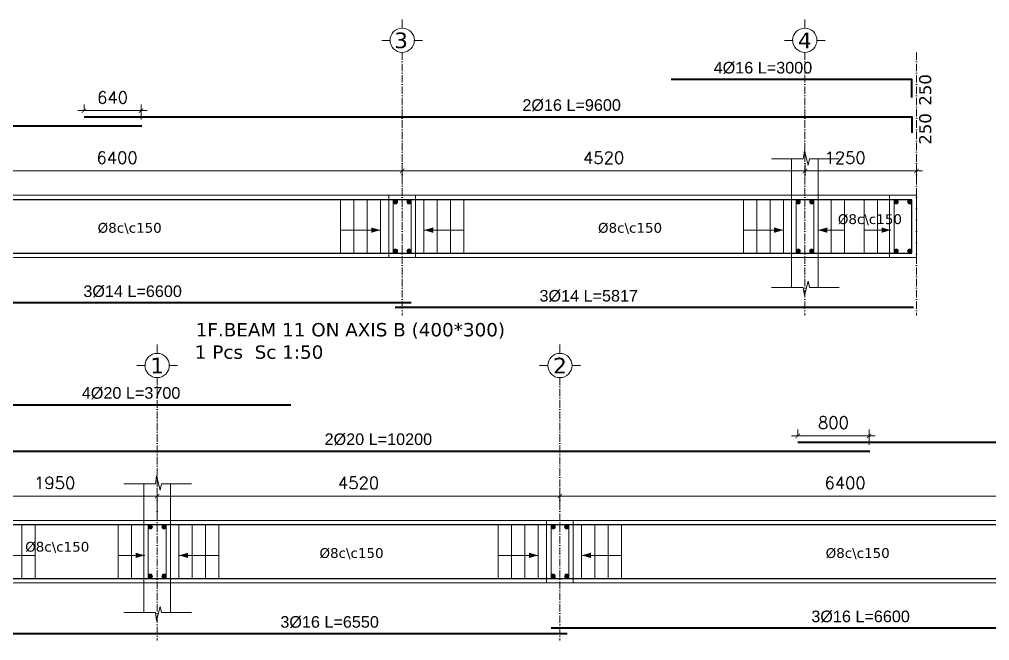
# Model space of a CAD drawing. Header units: inches. Extents: x -17020 to 43805, y -10194 to 123061.
# Drawn here: x 16658 to 17747, y 113542 to 114239 of the extents above; entities that cross this region are included whole.
import ezdxf

# ---------------------------------------------------------------- set-up
doc = ezdxf.new("R2010")
doc.units = ezdxf.units.IN
doc.header["$LTSCALE"] = 0.7
doc.header["$MEASUREMENT"] = 0
doc.linetypes.add('ACAD_ISO10W100', pattern=[18, 12, -3, 0, -3])
doc.layers.get('0').update_dxf_attribs({"lineweight": 13})
doc.layers.get('Defpoints').update_dxf_attribs({"lineweight": 5})
for name, color, linetype, lineweight in [('axis', 254, 'ACAD_ISO10W100', 9), ('BEAM FRAME', 5, 'Continuous', 18), ('COLUMN', 4, 'Continuous', 20), ('elevline', 30, 'Continuous', 20), ('FRAME 070', 5, 'Continuous', 60), ('hatch', 9, 'Continuous', 9), ('renforcment', 141, 'Continuous', 40), ('tex', 3, 'Continuous', 25), ('TEXT', 3, 'Continuous', 25), ('top rein. extension', 50, 'Continuous', 20), ('top renforcment', 7, 'Continuous', 40)]:
    doc.layers.add(name, color=color, linetype=linetype, lineweight=lineweight)
doc.styles.add('100', font='romans.shx', dxfattribs={"height": 13.5})
doc.styles.add('romanc', font='verdana.ttf', dxfattribs={"height": 250})
doc.styles.get("Standard").update_dxf_attribs({"font": 'arial.ttf', "height": 13})
doc.dimstyles.new('100', dxfattribs={"dimtxt": 13.5, "dimasz": 5, "dimexe": 7, "dimexo": 7, "dimgap": 8, "dimtad": 1, "dimdec": 0, "dimlfac": 10, "dimzin": 4, "dimdsep": 46, "dimtxsty": '100', "dimblk": 'ARCHTICK', "dimcen": 0.09, "dimdle": 7, "dimclrd": 1, "dimclre": 8, "dimclrt": 2, "dimadec": 0, "dimazin": 1, "dimtfac": 1, "dimtdec": 0, "dimtix": 1, "dimtofl": 0, "dimtmove": 0, "dimatfit": 3, "dimldrblk": 'ARCHTICK', "dimfxl": 0.18, "dimtolj": 1, "dimtzin": 0, "dimlwd": -1, "dimlwe": -1, "dimarcsym": 0})
doc.dimstyles.get("Standard").update_dxf_attribs({"dimtxt": 13, "dimasz": 5, "dimexe": 0.18, "dimexo": 0.0625, "dimgap": 6, "dimtad": 1, "dimdec": 0, "dimlfac": 10, "dimzin": 0, "dimdsep": 46, "dimtxsty": 'Standard', "dimblk": 'ARCHTICK', "dimcen": 0.09, "dimse1": 1, "dimse2": 1, "dimclrd": 1, "dimclre": 7, "dimclrt": 3, "dimadec": 0, "dimazin": 0, "dimtfac": 1, "dimtdec": 0, "dimtix": 1, "dimtofl": 0, "dimtmove": 0, "dimatfit": 3, "dimldrblk": 'ARCHTICK', "dimfxl": 1, "dimtolj": 1, "dimtzin": 0, "dimarcsym": 0})

# ---------------------------------------------------------------- blocks, each defined once
blk = doc.blocks.new('*D516')
at = {"layer": 'Defpoints', "color": 0, "transparency": 16777216}
for p in [(15955.8, 114119.5, -218.4), (15955.8, 114119.5), (16795.7, 114119.5, -167.8)]:
    blk.add_point(p, dxfattribs=at)
at = {"layer": 'TEXT', "color": 3, "transparency": 16777216, "insert": (16279.5, 114132.5), "char_height": 13, "attachment_point": 5}
blk.add_mtext('\\A1;2%%C16 L=8400', dxfattribs=at)
blk = doc.blocks.new('_ArchTick')
at = {"color": 0, "linetype": 'ByBlock', "lineweight": 0, "const_width": 0.15}
blk.add_lwpolyline([(-0.5, -0.5), (0.5, 0.5)], dxfattribs=at)
blk = doc.blocks.new('*D517')
at = {"color": 8, "transparency": 16777216}
for p, q in [((17087.8, 114062.3), (17087.8, 114075.9)), ((17539.8, 114062.9), (17539.8, 114075.9))]:
    blk.add_line(p, q, dxfattribs=at)
at = {"color": 1, "transparency": 16777216}
blk.add_line((17080.8, 114068.9), (17546.8, 114068.9), dxfattribs=at)
at = {"layer": 'Defpoints', "color": 0, "transparency": 16777216}
for p in [(17539.8, 114068.9), (17087.8, 114055.3), (17539.8, 114055.9)]:
    blk.add_point(p, dxfattribs=at)
at = {"color": 1, "transparency": 16777216, "xscale": 5, "yscale": 5, "zscale": 5, "rotation": 180}
blk.add_blockref('_ArchTick', (17087.8, 114068.9), dxfattribs=at)
at = {"color": 1, "transparency": 16777216, "xscale": 5, "yscale": 5, "zscale": 5}
blk.add_blockref('_ArchTick', (17539.8, 114068.9), dxfattribs=at)
at = {"color": 2, "transparency": 16777216, "insert": (17313.8, 114083.7), "char_height": 13.5, "attachment_point": 5, "style": '100'}
blk.add_mtext('\\A1;4520', dxfattribs=at)
blk = doc.blocks.new('*D518')
at = {"layer": 'Defpoints', "color": 0, "transparency": 16777216}
for p in [(16730.7, 114129.5, -157.8), (16730.7, 114129.5), (17690.8, 114129.5, -218.5)]:
    blk.add_point(p, dxfattribs=at)
at = {"layer": 'TEXT', "color": 3, "transparency": 16777216, "insert": (17277.9, 114142.5), "char_height": 13, "attachment_point": 5}
blk.add_mtext('\\A1;2%%C16 L=9600', dxfattribs=at)
blk = doc.blocks.new('*D526')
at = {"color": 8, "transparency": 16777216}
for p, q in [((16730.7, 114136.5), (16730.7, 114143.5)), ((16794.7, 114126.5), (16794.7, 114143.5))]:
    blk.add_line(p, q, dxfattribs=at)
at = {"color": 1, "transparency": 16777216}
blk.add_line((16801.7, 114136.5), (16723.7, 114136.5), dxfattribs=at)
at = {"layer": 'Defpoints', "color": 0, "transparency": 16777216}
for p in [(16730.7, 114136.5), (16730.7, 114129.5), (16794.7, 114119.5)]:
    blk.add_point(p, dxfattribs=at)
at = {"color": 1, "transparency": 16777216, "xscale": 5, "yscale": 5, "zscale": 5, "rotation": 180}
blk.add_blockref('_ArchTick', (16730.7, 114136.5), dxfattribs=at)
at = {"color": 1, "transparency": 16777216, "xscale": 5, "yscale": 5, "zscale": 5}
blk.add_blockref('_ArchTick', (16794.7, 114136.5), dxfattribs=at)
at = {"color": 2, "transparency": 16777216, "insert": (16762.7, 114151.2), "char_height": 13.5, "attachment_point": 5, "style": '100'}
blk.add_mtext('\\A1;640', dxfattribs=at)
blk = doc.blocks.new('*D519')
at = {"color": 8, "transparency": 16777216}
for p, q in [((16447.8, 114060), (16447.8, 114075.9)), ((17087.8, 114062.3), (17087.8, 114075.9))]:
    blk.add_line(p, q, dxfattribs=at)
at = {"color": 1, "transparency": 16777216}
blk.add_line((17094.8, 114068.9), (16440.8, 114068.9), dxfattribs=at)
at = {"layer": 'Defpoints', "color": 0, "transparency": 16777216}
for p in [(16447.8, 114068.9), (16447.8, 114053), (17087.8, 114055.3)]:
    blk.add_point(p, dxfattribs=at)
at = {"color": 1, "transparency": 16777216, "xscale": 5, "yscale": 5, "zscale": 5, "rotation": 180}
blk.add_blockref('_ArchTick', (16447.8, 114068.9), dxfattribs=at)
at = {"color": 1, "transparency": 16777216, "xscale": 5, "yscale": 5, "zscale": 5}
blk.add_blockref('_ArchTick', (17087.8, 114068.9), dxfattribs=at)
at = {"color": 2, "transparency": 16777216, "insert": (16767.8, 114083.7), "char_height": 13.5, "attachment_point": 5, "style": '100'}
blk.add_mtext('\\A1;6400', dxfattribs=at)
blk = doc.blocks.new('*D521')
at = {"layer": 'Defpoints', "color": 0, "transparency": 16777216}
for p in [(17389.8, 114171.4, -209.5), (17689.8, 114171.4, -218.4), (17689.8, 114171.4)]:
    blk.add_point(p, dxfattribs=at)
at = {"layer": 'TEXT', "color": 3, "transparency": 16777216, "insert": (17492.6, 114184.4), "char_height": 13, "attachment_point": 5}
blk.add_mtext('\\A1;4%%C16 L=3000', dxfattribs=at)
blk = doc.blocks.new('*D523')
at = {"layer": 'Defpoints', "color": 0, "transparency": 16777216}
for p in [(16437.8, 113920.7, -13652.7), (17097.8, 113920.7, -37100.9), (17097.8, 113920.7)]:
    blk.add_point(p, dxfattribs=at)
at = {"layer": 'TEXT', "color": 3, "transparency": 16777216, "insert": (16785.2, 113933.7), "char_height": 13, "attachment_point": 5}
blk.add_mtext('\\A1;3%%C14 L=6600', dxfattribs=at)
blk = doc.blocks.new('*D524')
at = {"color": 8, "transparency": 16777216}
for p, q in [((17539.8, 114062.8), (17539.8, 114075.9)), ((17664.8, 114062.6), (17664.8, 114075.9))]:
    blk.add_line(p, q, dxfattribs=at)
at = {"color": 1, "transparency": 16777216}
blk.add_line((17671.8, 114068.9), (17532.8, 114068.9), dxfattribs=at)
at = {"layer": 'Defpoints', "color": 0, "transparency": 16777216}
for p in [(17539.8, 114068.9), (17539.8, 114055.8), (17664.8, 114055.6)]:
    blk.add_point(p, dxfattribs=at)
at = {"color": 1, "transparency": 16777216, "xscale": 5, "yscale": 5, "zscale": 5, "rotation": 180}
blk.add_blockref('_ArchTick', (17539.8, 114068.9), dxfattribs=at)
at = {"color": 1, "transparency": 16777216, "xscale": 5, "yscale": 5, "zscale": 5}
blk.add_blockref('_ArchTick', (17664.8, 114068.9), dxfattribs=at)
at = {"color": 2, "transparency": 16777216, "insert": (17584.8, 114083.7), "char_height": 13.5, "attachment_point": 5, "style": '100'}
blk.add_mtext('\\A1;1250', dxfattribs=at)
blk = doc.blocks.new('*D525')
at = {"layer": 'Defpoints', "color": 0, "transparency": 16777216}
for p in [(17079.8, 113915.6, -13652.7), (17661.5, 113915.6, -37100.9), (17661.5, 113915.6)]:
    blk.add_point(p, dxfattribs=at)
at = {"layer": 'TEXT', "color": 3, "transparency": 16777216, "insert": (17297.1, 113928.6), "char_height": 13, "attachment_point": 5}
blk.add_mtext('\\A1;3%%C14 L=5817', dxfattribs=at)
blk = doc.blocks.new('*D564')
at = {"layer": 'Defpoints', "color": 0, "transparency": 16777216}
for p in [(16592.8, 113754.7, -218.4), (16592.8, 113754.7), (17612.7, 113754.7, -167.8)]:
    blk.add_point(p, dxfattribs=at)
at = {"layer": 'TEXT', "color": 3, "transparency": 16777216, "insert": (17061, 113767.7), "char_height": 13, "attachment_point": 5}
blk.add_mtext('\\A1;2%%C20 L=10200', dxfattribs=at)
blk = doc.blocks.new('*D566')
at = {"layer": 'Defpoints', "color": 0, "transparency": 16777216}
for p in [(17531.7, 113764.7, -157.8), (17531.7, 113764.7), (18532.8, 113764.7, -218.5)]:
    blk.add_point(p, dxfattribs=at)
at = {"layer": 'TEXT', "color": 3, "transparency": 16777216, "insert": (18103.9, 113777.7), "char_height": 13, "attachment_point": 5}
blk.add_mtext('\\A1;2%%C20 L=10010', dxfattribs=at)
blk = doc.blocks.new('*D576')
at = {"color": 1, "transparency": 16777216}
blk.add_line((17618.7, 113771.7), (17524.7, 113771.7), dxfattribs=at)
at = {"color": 8, "transparency": 16777216}
for p, q in [((17531.7, 113771.7), (17531.7, 113778.7)), ((17611.7, 113761.7), (17611.7, 113778.7))]:
    blk.add_line(p, q, dxfattribs=at)
at = {"layer": 'Defpoints', "color": 0, "transparency": 16777216}
for p in [(17531.7, 113771.7), (17531.7, 113764.7), (17611.7, 113754.7)]:
    blk.add_point(p, dxfattribs=at)
at = {"color": 1, "transparency": 16777216, "xscale": 5, "yscale": 5, "zscale": 5, "rotation": 180}
blk.add_blockref('_ArchTick', (17531.7, 113771.7), dxfattribs=at)
at = {"color": 1, "transparency": 16777216, "xscale": 5, "yscale": 5, "zscale": 5}
blk.add_blockref('_ArchTick', (17611.7, 113771.7), dxfattribs=at)
at = {"color": 2, "transparency": 16777216, "insert": (17571.7, 113786.5), "char_height": 13.5, "attachment_point": 5, "style": '100'}
blk.add_mtext('\\A1;800', dxfattribs=at)
blk = doc.blocks.new('*D567')
at = {"color": 1, "transparency": 16777216}
blk.add_line((17911.8, 113704.1), (17257.8, 113704.1), dxfattribs=at)
at = {"color": 8, "transparency": 16777216}
for p, q in [((17264.8, 113695.2), (17264.8, 113711.1)), ((17904.8, 113697.5), (17904.8, 113711.1))]:
    blk.add_line(p, q, dxfattribs=at)
at = {"layer": 'Defpoints', "color": 0, "transparency": 16777216}
for p in [(17264.8, 113704.1), (17264.8, 113688.2), (17904.8, 113690.5)]:
    blk.add_point(p, dxfattribs=at)
at = {"color": 1, "transparency": 16777216, "xscale": 5, "yscale": 5, "zscale": 5, "rotation": 180}
blk.add_blockref('_ArchTick', (17264.8, 113704.1), dxfattribs=at)
at = {"color": 1, "transparency": 16777216, "xscale": 5, "yscale": 5, "zscale": 5}
blk.add_blockref('_ArchTick', (17904.8, 113704.1), dxfattribs=at)
at = {"color": 2, "transparency": 16777216, "insert": (17584.8, 113718.9), "char_height": 13.5, "attachment_point": 5, "style": '100'}
blk.add_mtext('\\A1;6400', dxfattribs=at)
blk = doc.blocks.new('*D568')
at = {"color": 1, "transparency": 16777216}
blk.add_line((16805.8, 113704.1), (17271.8, 113704.1), dxfattribs=at)
at = {"color": 8, "transparency": 16777216}
for p, q in [((16812.8, 113682.9), (16812.8, 113711.1)), ((17264.8, 113695.2), (17264.8, 113711.1))]:
    blk.add_line(p, q, dxfattribs=at)
at = {"layer": 'Defpoints', "color": 0, "transparency": 16777216}
for p in [(17264.8, 113704.1), (17264.8, 113688.2), (16812.8, 113675.9)]:
    blk.add_point(p, dxfattribs=at)
at = {"color": 1, "transparency": 16777216, "xscale": 5, "yscale": 5, "zscale": 5, "rotation": 180}
blk.add_blockref('_ArchTick', (16812.8, 113704.1), dxfattribs=at)
at = {"color": 1, "transparency": 16777216, "xscale": 5, "yscale": 5, "zscale": 5}
blk.add_blockref('_ArchTick', (17264.8, 113704.1), dxfattribs=at)
at = {"color": 2, "transparency": 16777216, "insert": (17038.8, 113718.9), "char_height": 13.5, "attachment_point": 5, "style": '100'}
blk.add_mtext('\\A1;4520', dxfattribs=at)
blk = doc.blocks.new('*D569')
at = {"layer": 'Defpoints', "color": 0, "transparency": 16777216}
for p in [(16592.8, 113806.6, -218.4), (16592.8, 113806.6), (16962.8, 113806.6, -209.5)]:
    blk.add_point(p, dxfattribs=at)
at = {"layer": 'TEXT', "color": 3, "transparency": 16777216, "insert": (16783.5, 113819.6), "char_height": 13, "attachment_point": 5}
blk.add_mtext('\\A1;4%%C20 L=3700', dxfattribs=at)
blk = doc.blocks.new('*D571')
at = {"layer": 'Defpoints', "color": 0, "transparency": 16777216}
for p in [(16617.8, 113549.8, -13652.7), (17272.8, 113549.8, -37100.9), (17272.8, 113549.8)]:
    blk.add_point(p, dxfattribs=at)
at = {"layer": 'TEXT', "color": 3, "transparency": 16777216, "insert": (17006.3, 113562.8), "char_height": 13, "attachment_point": 5}
blk.add_mtext('\\A1;3%%C16 L=6550', dxfattribs=at)
blk = doc.blocks.new('*D572')
at = {"layer": 'Defpoints', "color": 0, "transparency": 16777216}
for p in [(17254.8, 113556, -13652.7), (17914.8, 113556, -37100.9), (17914.8, 113556)]:
    blk.add_point(p, dxfattribs=at)
at = {"layer": 'TEXT', "color": 3, "transparency": 16777216, "insert": (17602.2, 113569), "char_height": 13, "attachment_point": 5}
blk.add_mtext('\\A1;3%%C16 L=6600', dxfattribs=at)
blk = doc.blocks.new('*D574')
at = {"color": 1, "transparency": 16777216}
blk.add_line((16819.8, 113704.1), (16610.8, 113704.1), dxfattribs=at)
at = {"color": 8, "transparency": 16777216}
for p, q in [((16617.8, 113689.8), (16617.8, 113711.1)), ((16812.8, 113682.9), (16812.8, 113711.1))]:
    blk.add_line(p, q, dxfattribs=at)
at = {"layer": 'Defpoints', "color": 0, "transparency": 16777216}
for p in [(16617.8, 113704.1), (16617.8, 113682.8), (16812.8, 113675.9)]:
    blk.add_point(p, dxfattribs=at)
at = {"color": 1, "transparency": 16777216, "xscale": 5, "yscale": 5, "zscale": 5, "rotation": 180}
blk.add_blockref('_ArchTick', (16617.8, 113704.1), dxfattribs=at)
at = {"color": 1, "transparency": 16777216, "xscale": 5, "yscale": 5, "zscale": 5}
blk.add_blockref('_ArchTick', (16812.8, 113704.1), dxfattribs=at)
at = {"color": 2, "transparency": 16777216, "insert": (16697.8, 113718.9), "char_height": 13.5, "attachment_point": 5, "style": '100'}
blk.add_mtext('\\A1;1950', dxfattribs=at)

msp = doc.modelspace()

# ---------------------------------------------------------------- hatches: boundary and pattern name
at = {"layer": 'elevline'}
for points in [[(17082.52, 114034.24, 1), (17077.76, 114034.24, 1)], [(17093.01, 114034.24, -1), (17097.76, 114034.24, -1)], [(17534.52, 114034.24, 1), (17529.76, 114034.24, 1)], [(17545.01, 114034.24, -1), (17549.76, 114034.24, -1)], [(17644.52, 114034.24, 1), (17639.76, 114034.24, 1)], [(17655.01, 114034.24, -1), (17659.76, 114034.24, -1)], [(17082.52, 113978.99, -1), (17077.76, 113978.99, -1)], [(17093.01, 113978.99, 1), (17097.76, 113978.99, 1)], [(17534.52, 113978.99, -1), (17529.76, 113978.99, -1)], [(17545.01, 113978.99, 1), (17549.76, 113978.99, 1)], [(17644.52, 113978.99, -1), (17639.76, 113978.99, -1)], [(17655.01, 113978.99, 1), (17659.76, 113978.99, 1)], [(16807.52, 113669.46, 1), (16802.76, 113669.46, 1)], [(16818.01, 113669.46, -1), (16822.76, 113669.46, -1)], [(17259.52, 113669.46, 1), (17254.76, 113669.46, 1)], [(17270.01, 113669.46, -1), (17274.76, 113669.46, -1)], [(16807.52, 113614.22, -1), (16802.76, 113614.22, -1)], [(16818.01, 113614.22, 1), (16822.76, 113614.22, 1)], [(17259.52, 113614.22, -1), (17254.76, 113614.22, -1)], [(17270.01, 113614.22, 1), (17274.76, 113614.22, 1)]]:
    msp.add_hatch(color=256, dxfattribs=at).paths.add_polyline_path(points)

# ---------------------------------------------------------------- linework, layer by layer
at = {"layer": 'axis'}
for p, q in [((17087.76, 114201.81, -217.91), (17087.76, 113906.88, -217.91)), ((17539.76, 114201.81, -217.91), (17539.76, 113906.88, -217.91)), ((17664.76, 114201.81, -217.91), (17664.76, 113906.88, -217.91)), ((16812.76, 113837.03), (16812.76, 113542.1)), ((17264.76, 113837.03), (17264.76, 113542.1)), ((17264.76, 113837.03), (17264.76, 113542.1))]:
    msp.add_line(p, q, dxfattribs=at)
at = {"layer": 'BEAM FRAME'}
msp.add_lwpolyline([(15980.76, 113971.61), (17664.76, 113971.61), (17664.76, 114041.61), (15980.76, 114041.61)], close=True, dxfattribs=at)
at = {"layer": 'BEAM FRAME', "elevation": 217.91}
msp.add_lwpolyline([(16617.76, 113606.84), (18506.76, 113606.84), (18506.76, 113676.84), (16617.76, 113676.84)], close=True, dxfattribs=at)
at = {"layer": 'COLUMN', "lineweight": 20}
for p, q in [((17524.76, 114082.54), (17524.76, 114041.61)), ((17554.76, 114082.54), (17554.76, 114041.61)), ((17524.76, 113938.19), (17524.76, 113971.61)), ((17554.76, 113938.19), (17554.76, 113971.61)), ((16797.76, 113717.77, 217.91), (16797.76, 113676.84, 217.91)), ((16827.76, 113717.77, 217.91), (16827.76, 113676.84, 217.91)), ((16797.76, 113573.42, 217.91), (16797.76, 113606.84, 217.91)), ((16827.76, 113573.42, 217.91), (16827.76, 113606.84, 217.91))]:
    msp.add_line(p, q, dxfattribs=at)
at = {"layer": 'elevline'}
for p, q in [((17018.49, 113976.61, -217.91), (17018.49, 114036.61, -217.91)), ((17033.49, 113976.61, -217.91), (17033.49, 114036.61, -217.91)), ((17048.49, 113976.61, -217.91), (17048.49, 114036.61, -217.91)), ((17063.45, 113976.61, -217.91), (17063.45, 114036.61, -217.91)), ((17112.08, 113976.61, -217.91), (17112.08, 114036.61, -217.91)), ((17127.03, 113976.61, -217.91), (17127.03, 114036.61, -217.91)), ((17142.03, 113976.61, -217.91), (17142.03, 114036.61, -217.91)), ((17157.03, 113976.61, -217.91), (17157.03, 114036.61, -217.91)), ((17470.69, 113976.61, -217.91), (17470.69, 114036.61, -217.91)), ((17485.69, 113976.61, -217.91), (17485.69, 114036.61, -217.91)), ((17500.69, 113976.61, -217.91), (17500.69, 114036.61, -217.91)), ((17515.65, 113976.61, -217.91), (17515.65, 114036.61, -217.91)), ((17529.72, 113976.61, -217.91), (17529.72, 114036.61, -217.91)), ((17569.26, 113976.61, -217.91), (17569.26, 114036.61, -217.91)), ((17584.26, 113976.61, -217.91), (17584.26, 114036.61, -217.91)), ((17606.26, 113976.61, -217.91), (17606.26, 114036.61, -217.91)), ((17621.26, 113976.61, -217.91), (17621.26, 114036.61, -217.91)), ((17639.72, 113976.61, -217.91), (17639.72, 114036.61, -217.91)), ((16660.85, 113611.84), (16660.85, 113671.84)), ((16675.85, 113611.84), (16675.85, 113671.84)), ((16769.11, 113611.84), (16769.11, 113671.84)), ((16784.11, 113611.84), (16784.11, 113671.84)), ((16837.08, 113611.84), (16837.08, 113671.84)), ((16852.03, 113611.84), (16852.03, 113671.84)), ((16867.03, 113611.84), (16867.03, 113671.84)), ((16882.03, 113611.84), (16882.03, 113671.84)), ((17195.49, 113611.84), (17195.49, 113671.84)), ((17210.49, 113611.84), (17210.49, 113671.84)), ((17225.49, 113611.84), (17225.49, 113671.84)), ((17240.45, 113611.84), (17240.45, 113671.84)), ((17289.08, 113611.84), (17289.08, 113671.84)), ((17304.03, 113611.84), (17304.03, 113671.84)), ((17319.03, 113611.84), (17319.03, 113671.84)), ((17334.03, 113611.84), (17334.03, 113671.84))]:
    msp.add_line(p, q, dxfattribs=at)
for centre in [(17080.14, 114034.24, -217.91), (17095.39, 114034.24, -217.91), (17532.14, 114034.24, -217.91), (17547.39, 114034.24, -217.91), (17642.14, 114034.24, -217.91), (17657.39, 114034.24, -217.91), (17080.14, 113978.99, -217.91), (17095.39, 113978.99, -217.91), (17532.14, 113978.99, -217.91), (17547.39, 113978.99, -217.91), (17642.14, 113978.99, -217.91), (17657.39, 113978.99, -217.91), (16805.14, 113669.46), (16820.39, 113669.46), (17257.14, 113669.46), (17272.39, 113669.46), (16805.14, 113614.22), (16820.39, 113614.22), (17257.14, 113614.22), (17272.39, 113614.22)]:
    msp.add_circle(centre, 2.38, dxfattribs=at)
at = {"layer": 'FRAME 070', "lineweight": 20}
for p, q in [((17537.73, 114082.54), (17539.08, 114091.54)), ((17539.08, 114091.54), (17543.26, 114075.47)), ((17502.37, 114082.54), (17537.73, 114082.54)), ((17543.26, 114075.47), (17544.77, 114082.54)), ((17544.77, 114082.54), (17578.16, 114082.54)), ((17539.08, 113929.19), (17543.26, 113945.26)), ((17543.26, 113945.26), (17544.77, 113938.19)), ((17502.37, 113938.19), (17537.73, 113938.19)), ((17537.73, 113938.19), (17539.08, 113929.19)), ((17544.77, 113938.19), (17578.16, 113938.19)), ((16810.73, 113717.77, 217.91), (16812.08, 113726.77, 217.91)), ((16812.08, 113726.77, 217.91), (16816.26, 113710.69, 217.91)), ((16775.37, 113717.77, 217.91), (16810.73, 113717.77, 217.91)), ((16816.26, 113710.69, 217.91), (16817.77, 113717.77, 217.91)), ((16817.77, 113717.77, 217.91), (16851.16, 113717.77, 217.91)), ((16775.37, 113573.42, 217.91), (16810.73, 113573.42, 217.91)), ((16810.73, 113573.42, 217.91), (16812.08, 113564.42, 217.91)), ((16812.08, 113564.42, 217.91), (16816.26, 113580.49, 217.91)), ((16816.26, 113580.49, 217.91), (16817.77, 113573.42, 217.91)), ((16817.77, 113573.42, 217.91), (16851.16, 113573.42, 217.91))]:
    msp.add_line(p, q, dxfattribs=at)
at = {"layer": 'FRAME 070', "lineweight": 15, "elevation": -217.91}
for points in [[(17072.76, 113971.61), (17102.76, 113971.61), (17102.76, 114041.61), (17072.76, 114041.61)], [(17524.76, 113971.61), (17554.76, 113971.61), (17554.76, 114041.61), (17524.76, 114041.61)], [(17634.76, 113971.61), (17664.76, 113971.61), (17664.76, 114041.61), (17634.76, 114041.61)]]:
    msp.add_lwpolyline(points, close=True, dxfattribs=at)
at = {"layer": 'FRAME 070', "lineweight": 15}
for points in [[(16797.76, 113606.84), (16827.76, 113606.84), (16827.76, 113676.84), (16797.76, 113676.84)], [(17249.76, 113606.84), (17279.76, 113606.84), (17279.76, 113676.84), (17249.76, 113676.84)]]:
    msp.add_lwpolyline(points, close=True, dxfattribs=at)
at = {"layer": 'hatch'}
for p, q in [((17087.76, 114238.78, -217.91), (17087.76, 114229.05, -217.91)), ((17539.56, 114238.78, -217.91), (17539.56, 114229.05, -217.91)), ((17064.84, 114215.3, -217.91), (17074.57, 114215.3, -217.91)), ((17110.69, 114215.3, -217.91), (17100.95, 114215.3, -217.91)), ((17516.64, 114215.3, -217.91), (17526.37, 114215.3, -217.91)), ((17562.49, 114215.3, -217.91), (17552.75, 114215.3, -217.91)), ((16812.76, 113874.01), (16812.76, 113864.27)), ((17264.76, 113874.01), (17264.76, 113864.27)), ((16789.84, 113850.53), (16799.57, 113850.53)), ((16835.69, 113850.53), (16825.95, 113850.53)), ((17241.84, 113850.53), (17251.57, 113850.53)), ((17287.69, 113850.53), (17277.95, 113850.53))]:
    msp.add_line(p, q, dxfattribs=at)
for centre in [(17087.76, 114215.43, -217.91), (17539.56, 114215.43, -217.91), (16812.76, 113850.65), (17264.76, 113850.65)]:
    msp.add_circle(centre, 13.62, dxfattribs=at)
at = {"layer": 'renforcment', "lineweight": -2}
msp.add_lwpolyline([(15985.76, 113976.61), (17659.76, 113976.61), (17659.76, 114036.61), (15985.76, 114036.61)], close=True, dxfattribs=at)
at = {"layer": 'renforcment', "lineweight": -2, "elevation": 217.91}
msp.add_lwpolyline([(16622.76, 113611.84), (18501.76, 113611.84), (18501.76, 113671.84), (16622.76, 113671.84)], close=True, dxfattribs=at)
at = {"layer": 'top rein. extension'}
for p, q in [((17063.45, 114002.45, -217.91), (17018.49, 114002.45, -217.91)), ((17112.08, 114002.45, -217.91), (17157.03, 114002.45, -217.91)), ((17515.65, 114002.45, -217.91), (17470.69, 114002.45, -217.91)), ((17554.3, 114002.45, -217.91), (17584.26, 114002.45, -217.91)), ((17636.22, 114002.45, -217.91), (17606.26, 114002.45, -217.91)), ((16645.89, 113637.68), (16675.85, 113637.68)), ((16799.07, 113637.68), (16769.11, 113637.68)), ((16837.08, 113637.68), (16882.03, 113637.68)), ((17240.45, 113637.68), (17195.49, 113637.68)), ((17289.08, 113637.68), (17334.03, 113637.68))]:
    msp.add_line(p, q, dxfattribs=at)
for points in [[(17052.98, 114005.45, -217.91), (17063.1, 114002.45, -217.91), (17052.98, 113999.45, -217.91)], [(17122.55, 114005.45, -217.91), (17112.42, 114002.45, -217.91), (17122.55, 113999.45, -217.91)], [(17505.18, 114005.45, -217.91), (17515.3, 114002.45, -217.91), (17505.18, 113999.45, -217.91)], [(17564.77, 114005.45, -217.91), (17554.65, 114002.45, -217.91), (17564.77, 113999.45, -217.91)], [(17625.75, 114005.45, -217.91), (17635.87, 114002.45, -217.91), (17625.75, 113999.45, -217.91)], [(16788.59, 113640.68), (16798.72, 113637.68), (16788.59, 113634.68)], [(16847.55, 113640.68), (16837.42, 113637.68), (16847.55, 113634.68)], [(17229.98, 113640.68), (17240.1, 113637.68), (17229.98, 113634.68)], [(17299.55, 113640.68), (17289.42, 113637.68), (17299.55, 113634.68)]]:
    msp.add_solid(points, dxfattribs=at)
at = {"layer": 'top renforcment'}
for p, q in [((17097.76, 113920.74, -217.91), (16437.76, 113920.74, -217.91)), ((17661.46, 113915.62, -217.91), (17079.76, 113915.62, -217.91)), ((17914.76, 113555.97), (17254.76, 113555.97)), ((17272.76, 113549.82), (16617.76, 113549.82))]:
    msp.add_line(p, q, dxfattribs=at)
at = {"layer": 'top renforcment', "elevation": -217.91}
for points in [[(17659.76, 114151.12), (17659.76, 114171.4), (17389.76, 114171.4)], [(16730.74, 114129.49), (17659.76, 114129.49), (17659.76, 114111.6)], [(15985.76, 114099.22), (15985.76, 114119.49), (16795.74, 114119.49)]]:
    msp.add_lwpolyline(points, dxfattribs=at)
at = {"layer": 'top renforcment', "lineweight": 15, "elevation": -217.91}
for points in [[(17077.76, 113976.61), (17097.76, 113976.61), (17097.76, 114036.61), (17077.76, 114036.61)], [(17529.76, 113976.61), (17549.76, 113976.61), (17549.76, 114036.61), (17529.76, 114036.61)], [(17639.76, 113976.61), (17659.76, 113976.61), (17659.76, 114036.61), (17639.76, 114036.61)]]:
    msp.add_lwpolyline(points, close=True, dxfattribs=at)
at = {"layer": 'top renforcment'}
for points in [[(16622.76, 113786.35), (16622.76, 113806.63), (16962.76, 113806.63)], [(17531.74, 113764.72), (18501.76, 113764.72), (18501.76, 113746.83)], [(16622.76, 113734.44), (16622.76, 113754.72), (17612.74, 113754.72)]]:
    msp.add_lwpolyline(points, dxfattribs=at)
at = {"layer": 'top renforcment', "lineweight": 15}
for points in [[(16802.76, 113611.84), (16822.76, 113611.84), (16822.76, 113671.84), (16802.76, 113671.84)], [(17254.76, 113611.84), (17274.76, 113611.84), (17274.76, 113671.84), (17254.76, 113671.84)]]:
    msp.add_lwpolyline(points, close=True, dxfattribs=at)

# ---------------------------------------------------------------- texts
at = {"layer": 'tex', "style": 'romanc'}
for p in [(17576.66, 114009.27, -33654.09), (16745.95, 113999.54, -33654.09), (17307.48, 113999.54, -33654.09), (16664.64, 113641.84, -33436.19), (16994.91, 113634.77, -33436.19), (17562.95, 113634.77, -33436.19)]:
    msp.add_text('%%C8c\\c150', height=11, dxfattribs=at).set_placement(p)
at = {"layer": 'TEXT', "style": 'romanc'}
for s, height, p in [('3', 17.6, (17078.82, 114206.51, -217.91)), ('4', 17.6, (17531.96, 114206.5, -217.91)), ('1F.BEAM 11 ON AXIS B (400*300)', 15, (16856.01, 113883.27)), ('1 Pcs  Sc 1:50 ', 15, (16854.99, 113858.17)), ('1', 17.6, (16805.16, 113841.73)), ('2', 17.6, (17257.16, 113841.73))]:
    msp.add_text(s, height=height, dxfattribs=at).set_placement(p)
for p in [(17681.44, 114142.07, -73392.95), (17681.44, 114098.31, -73392.95)]:
    msp.add_text('250', height=13.5, rotation=90, dxfattribs=at).set_placement(p)

# ---------------------------------------------------------------- dimensions: what is measured, and where the dimension line sits
for base, p1, p2, picture, middle in [((16730.74, 114136.49, -217.91), (16794.74, 114119.49, -217.91), (16730.74, 114129.49, -217.91), '*D526', (16762.74, 114151.24, -217.91)), ((17531.74, 113771.72), (17611.74, 113754.72), (17531.74, 113764.72), '*D576', (17571.74, 113786.47))]:
    dim = msp.add_linear_dim(base=base, p1=p1, p2=p2, dimstyle='100')
    dim.commit()
    dim.dimension.update_dxf_attribs({"geometry": picture, "text_midpoint": middle})
for base, p1, p2, picture, middle in [((16447.76, 114068.91, -217.91), (17087.76, 114055.32, -217.91), (16447.76, 114053, -217.91), '*D519', (16767.76, 114068.91, -217.91)), ((17539.76, 114068.91, -217.91), (17664.76, 114055.59, -217.91), (17539.76, 114055.8, -217.91), '*D524', (17584.76, 114068.91, -217.91)), ((16617.76, 113704.14), (16812.76, 113675.95), (16617.76, 113682.76), '*D574', (16697.76, 113704.14)), ((17264.76, 113704.14), (17904.76, 113690.55), (17264.76, 113688.23), '*D567', (17584.76, 113704.14))]:
    dim = msp.add_linear_dim(base=base, p1=p1, p2=p2, angle=180, dimstyle='100')
    dim.commit()
    dim.dimension.update_dxf_attribs({"geometry": picture, "text_midpoint": middle, "dimtype": 160})
for base, p1, p2, picture, middle in [((17539.76, 114068.91, -217.91), (17087.76, 114055.32, -217.91), (17539.76, 114055.92, -217.91), '*D517', (17313.76, 114068.91, -217.91)), ((17264.76, 113704.14), (16812.76, 113675.95), (17264.76, 113688.23), '*D568', (17038.76, 113704.14))]:
    dim = msp.add_linear_dim(base=base, p1=p1, p2=p2, dimstyle='100')
    dim.commit()
    dim.dimension.update_dxf_attribs({"geometry": picture, "text_midpoint": middle, "dimtype": 160})
at = {"layer": 'TEXT'}
for base, p1, p2, angle, text, picture, middle in [((17689.76, 114171.4, -217.91), (17389.76, 114171.4, -427.45), (17689.76, 114171.4, -436.29), 0, '4%%C16 L=<>', '*D521', (17492.62, 114171.4, -217.91)), ((16730.74, 114129.49, -217.91), (17690.76, 114129.49, -436.45), (16730.74, 114129.49, -375.69), 180, '2%%C16 L=<>', '*D518', (17277.88, 114129.49, -217.91)), ((15955.76, 114119.49, -217.91), (16795.74, 114119.49, -385.67), (15955.76, 114119.49, -436.29), 180, '2%%C16 L=<>', '*D516', (16279.54, 114119.49, -217.91)), ((17097.76, 113920.74, 12149.06), (16437.76, 113920.74, -1503.63), (17097.76, 113920.74, -24951.83), 0, '3%%C14 L=<>', '*D523', (16785.15, 113920.74, 12149.06)), ((17661.46, 113915.62, 12149.06), (17079.76, 113915.62, -1503.63), (17661.46, 113915.62, -24951.83), 0, '3%%C14 L=<>', '*D525', (17297.06, 113915.62, 12149.06)), ((16592.76, 113806.63), (16962.76, 113806.63, -209.54), (16592.76, 113806.63, -218.39), 180, '4%%C20 L=<>', '*D569', (16783.47, 113806.63)), ((17531.74, 113764.72), (18532.76, 113764.72, -218.54), (17531.74, 113764.72, -157.78), 180, '2%%C20 L=<>', '*D566', (18103.88, 113764.72)), ((16592.76, 113754.72), (17612.74, 113754.72, -167.76), (16592.76, 113754.72, -218.39), 180, '2%%C20 L=<>', '*D564', (17061.02, 113754.72)), ((17914.76, 113555.97, 12366.96), (17254.76, 113555.97, -1285.72), (17914.76, 113555.97, -24733.92), 0, '3%%C16 L=<>', '*D572', (17602.15, 113555.97, 12366.96)), ((17272.76, 113549.82, 12366.96), (16617.76, 113549.82, -1285.72), (17272.76, 113549.82, -24733.92), 0, '3%%C16 L=<>', '*D571', (17006.34, 113549.82, 12366.96))]:
    dim = msp.add_linear_dim(base=base, p1=p1, p2=p2, angle=angle, text=text, dimstyle='Standard', override={"dimsd1": 1, "dimsd2": 1, "dimfxl": 0.1, "dimfxlon": 1}, dxfattribs=at)
    dim.commit()
    dim.dimension.update_dxf_attribs({"geometry": picture, "text_midpoint": middle, "dimtype": 161})

doc.saveas('drawing.dxf')
